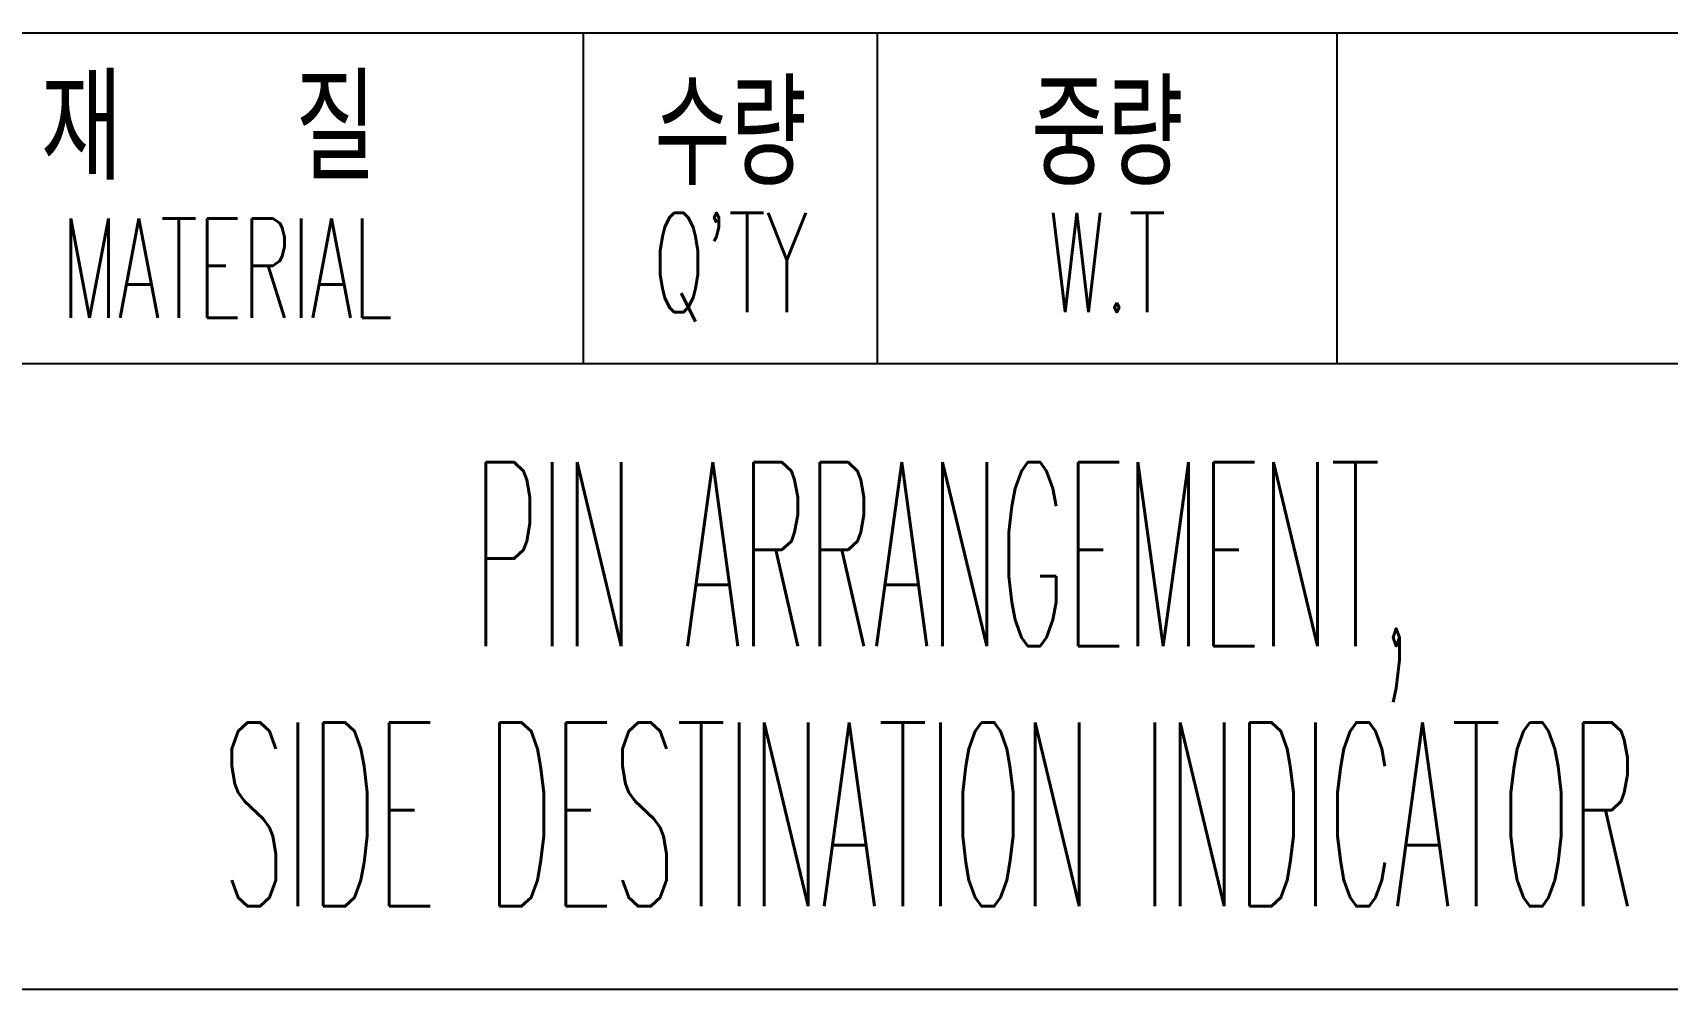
# Model space of a CAD drawing. Extents: x 260 to 819, y -886 to -454.
# Drawn here: x 713.97 to 758.45, y -841.91 to -815.9 of the extents above; entities that cross this region are included whole.
import ezdxf
from ezdxf.enums import TextEntityAlignment as Align

# ---------------------------------------------------------------- set-up
doc = ezdxf.new("R2010")
doc.units = 0
doc.header["$LTSCALE"] = 150
doc.header["$MEASUREMENT"] = 0
doc.linetypes.add('DASHED', pattern=[0.75, 0.5, -0.25])
doc.layers.get('0').update_dxf_attribs({"color": 6, "linetype": 'CONTINUOUS'})
doc.styles.get("Standard").update_dxf_attribs({"font": 'romans.shx', "width": 0.8, "bigfont": 'whgtxt.shx'})

# ---------------------------------------------------------------- blocks, each defined once
blk = doc.blocks.new('ansi-c')
at = {"color": 5, "linetype": 'Continuous'}
for p, q in [((283.501, 415.063), (462.001, 415.063)), ((283.501, 406.063), (462.001, 406.063))]:
    blk.add_line(p, q, dxfattribs=at)
at = {"color": 210, "linetype": 'Continuous'}
for p, q in [((399.501, 406.063), (399.501, 415.063)), ((407.501, 406.063), (407.501, 415.063)), ((420.001, 406.063), (420.001, 415.063)), ((346.501, 389.047), (462.001, 389.047))]:
    blk.add_line(p, q, dxfattribs=at)
at = {"color": 130, "linetype": 'Continuous'}
for s, height, width, p in [('재   질', 2.8, 0.75, (389.301, 412.463)), ('수량', 2.8, 0.7, (403.501, 412.313)), ('중량', 2.8, 0.7, (413.751, 412.313)), ("Q'TY", 2.7, 0.55237, (403.501, 408.813)), ('W.T', 2.7, 0.55237, (413.751, 408.813)), ('MATERIAL', 2.7, 0.55237, (389.801, 408.663))]:
    blk.add_text(s, height=height, dxfattribs=dict(at, width=width)).set_placement(p, align=Align.MIDDLE_CENTER)

msp = doc.modelspace()

# ---------------------------------------------------------------- block references
at = {"linetype": 'DASHED'}
msp.add_blockref('ansi-c', (329.46, -1230.96), dxfattribs=at)
msp.add_blockref('ansi-c', (329.46, -1230.96), dxfattribs=at)

# ---------------------------------------------------------------- texts
at = {"color": 90, "linetype": 'Continuous', "width": 0.4}
for s, p in [('PIN ARRANGEMENT,', (738.73, -830.079)), ('SIDE DESTINATION INDICATOR', (738.375, -837.156))]:
    msp.add_text(s, height=5, dxfattribs=at).set_placement(p, align=Align.MIDDLE_CENTER)

doc.saveas('drawing.dxf')
